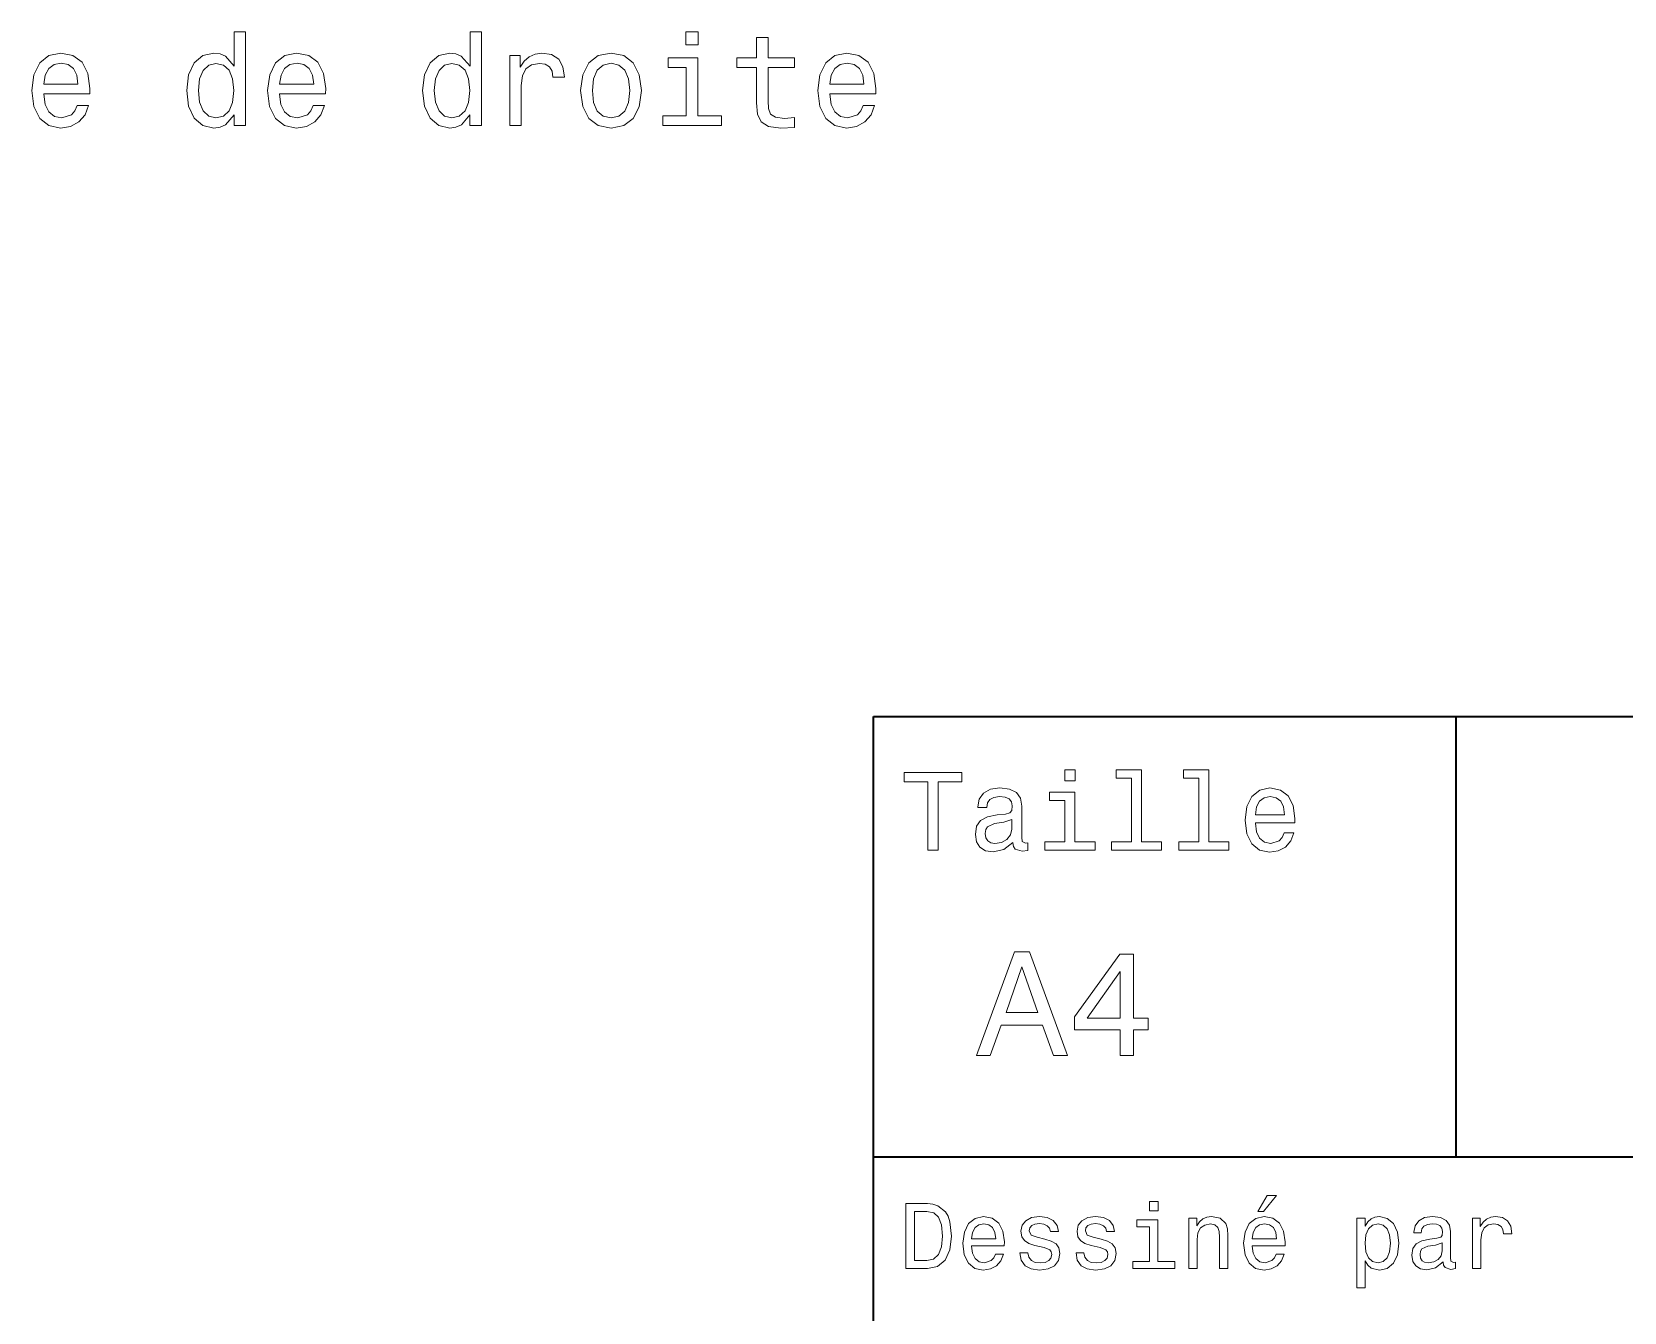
# Model space of a CAD drawing. Extents: x 0 to 297, y 0 to 210.
# Drawn here: x 64.5 to 126, y 47 to 96.4 of the extents above; entities that cross this region are included whole.
import ezdxf

# ---------------------------------------------------------------- set-up
doc = ezdxf.new("R2010")
doc.units = 0

msp = doc.modelspace()

# ---------------------------------------------------------------- linework, layer by layer
at = {"color": 7, "lineweight": 35}
for p, q in [((97, 10), (97, 70)), ((97, 70), (287, 70)), ((97, 53), (162, 53))]:
    msp.add_line(p, q, dxfattribs=at)
at = {"color": 7, "lineweight": 35, "ltscale": 0.425}
msp.add_line((119.5, 53), (119.5, 70), dxfattribs=at)
at = {"color": 7, "lineweight": 13}
for points in [[(72.30246, 93.22731), (72.30246, 92.808723), (72.746262, 92.808723), (72.746262, 96.429764), (72.307503, 96.429764), (72.307503, 95.103394), (71.969604, 95.486679), (71.762833, 95.577454), (71.525803, 95.612755), (71.09713, 95.511894), (70.764275, 95.229469), (70.547417, 94.775581), (70.471771, 94.165352), (70.547417, 93.555122), (70.764275, 93.096184), (71.09713, 92.808723), (71.525803, 92.712906), (71.762833, 92.748207), (71.974648, 92.838982)], [(81.41053, 93.22731), (81.41053, 92.808723), (81.854332, 92.808723), (81.854332, 96.429764), (81.415573, 96.429764), (81.415573, 95.103394), (81.077675, 95.486679), (80.870903, 95.577454), (80.633873, 95.612755), (80.2052, 95.511894), (79.872345, 95.229469), (79.655487, 94.775581), (79.579834, 94.165352), (79.655487, 93.555122), (79.872345, 93.096184), (80.2052, 92.808723), (80.633873, 92.712906), (80.870903, 92.748207), (81.082718, 92.838982)], [(90.226089, 96.429764), (89.757065, 96.429764), (89.757065, 95.925438), (90.226089, 95.925438)], [(92.485458, 95.04792), (92.485458, 93.691292), (92.515717, 93.252525), (92.656921, 92.949936), (92.939346, 92.773422), (93.418457, 92.712906), (93.942947, 92.738121), (93.942947, 93.121407), (93.559662, 93.091141), (93.211678, 93.131493), (93.025085, 93.257568), (92.944389, 93.469383), (92.92926, 93.766937), (92.92926, 95.04792), (93.942947, 95.04792), (93.942947, 95.426155), (92.92926, 95.426155), (92.92926, 96.217949), (92.485458, 96.217949), (92.485458, 95.426155), (91.718887, 95.426155), (91.718887, 95.04792)], [(64.954475, 94.034225), (66.729691, 94.034225), (66.734734, 94.240997), (66.654045, 94.820969), (66.432144, 95.254692), (66.079117, 95.516937), (65.6101, 95.612755), (65.151161, 95.511894), (64.798134, 95.229469), (64.57119, 94.770538), (64.490501, 94.165352), (64.566147, 93.545036), (64.793091, 93.091141), (65.141075, 92.808723), (65.594971, 92.712906), (65.988342, 92.778465), (66.311104, 92.949936), (66.548134, 93.222267), (66.684303, 93.585381), (66.245544, 93.585381), (66.154762, 93.383652), (66.023643, 93.232353), (65.650444, 93.11132), (65.362976, 93.166794), (65.146118, 93.343307), (65.004906, 93.630768), (64.954475, 94.019096)], [(74.062546, 94.034225), (75.837761, 94.034225), (75.842804, 94.240997), (75.762115, 94.820969), (75.540215, 95.254692), (75.187187, 95.516937), (74.71817, 95.612755), (74.259232, 95.511894), (73.906204, 95.229469), (73.67926, 94.770538), (73.598572, 94.165352), (73.674217, 93.545036), (73.901161, 93.091141), (74.249146, 92.808723), (74.703033, 92.712906), (75.096405, 92.778465), (75.419174, 92.949936), (75.656204, 93.222267), (75.792374, 93.585381), (75.353615, 93.585381), (75.262833, 93.383652), (75.131714, 93.232353), (74.758514, 93.11132), (74.471046, 93.166794), (74.254189, 93.343307), (74.112976, 93.630768), (74.062546, 94.019096)], [(82.948715, 92.808723), (83.392517, 92.808723), (83.392517, 94.356995), (83.437904, 94.730194), (83.574074, 94.997482), (83.795975, 95.158867), (84.093529, 95.21434), (84.31543, 95.179039), (84.481857, 95.078178), (84.582718, 94.906708), (84.618027, 94.674721), (85.066872, 94.674721), (85.006348, 95.083221), (84.83992, 95.375725), (84.562546, 95.552238), (84.184303, 95.612755), (83.927101, 95.572411), (83.7052, 95.47155), (83.508514, 95.300079), (83.352173, 95.068092), (83.352173, 95.516937), (82.948715, 95.516937)], [(85.687187, 94.160309), (85.767876, 93.545036), (85.999863, 93.091141), (86.368019, 92.808723), (86.862259, 92.712906), (87.351448, 92.808723), (87.719604, 93.086098), (87.951599, 93.539993), (88.037331, 94.160309), (87.951599, 94.775581), (87.719604, 95.234512), (87.351448, 95.511894), (86.862259, 95.612755), (86.368019, 95.511894), (85.999863, 95.229469), (85.767876, 94.775581)], [(90.21096, 93.181923), (90.21096, 95.426155), (89.07119, 95.426155), (89.07119, 95.04792), (89.767159, 95.04792), (89.767159, 93.181923), (88.859375, 93.181923), (88.859375, 92.808723), (91.12883, 92.808723), (91.12883, 93.181923)], [(95.314705, 94.034225), (97.08992, 94.034225), (97.094963, 94.240997), (97.014267, 94.820969), (96.792374, 95.254692), (96.439346, 95.516937), (95.970322, 95.612755), (95.511391, 95.511894), (95.158363, 95.229469), (94.931419, 94.770538), (94.850723, 94.165352), (94.926376, 93.545036), (95.15332, 93.091141), (95.501305, 92.808723), (95.955193, 92.712906), (96.348572, 92.778465), (96.671333, 92.949936), (96.908363, 93.222267), (97.044533, 93.585381), (96.605774, 93.585381), (96.514992, 93.383652), (96.383865, 93.232353), (96.010666, 93.11132), (95.723206, 93.166794), (95.506348, 93.343307), (95.365135, 93.630768), (95.314705, 94.019096)], [(64.954475, 94.407425), (65.009949, 94.755409), (65.146118, 95.012611), (65.35289, 95.168953), (65.625229, 95.224426), (65.892517, 95.168953), (66.099289, 95.012611), (66.225372, 94.755409), (66.27076, 94.407425)], [(71.601448, 95.21434), (71.893959, 95.143738), (72.11586, 94.947052), (72.246986, 94.61924), (72.297417, 94.165352), (72.246986, 93.706421), (72.11586, 93.378609), (71.893959, 93.17688), (71.601448, 93.11132), (71.324074, 93.17688), (71.112259, 93.378609), (70.971046, 93.711464), (70.925659, 94.165352), (70.971046, 94.614197), (71.112259, 94.942009), (71.324074, 95.143738)], [(74.062546, 94.407425), (74.118019, 94.755409), (74.254189, 95.012611), (74.46096, 95.168953), (74.733292, 95.224426), (75.000587, 95.168953), (75.207359, 95.012611), (75.333435, 94.755409), (75.37883, 94.407425)], [(80.709518, 95.21434), (81.002029, 95.143738), (81.22393, 94.947052), (81.355057, 94.61924), (81.405487, 94.165352), (81.355057, 93.706421), (81.22393, 93.378609), (81.002029, 93.17688), (80.709518, 93.11132), (80.432144, 93.17688), (80.220329, 93.378609), (80.079117, 93.711464), (80.03373, 94.165352), (80.079117, 94.614197), (80.220329, 94.942009), (80.432144, 95.143738)], [(86.141075, 94.165352), (86.186462, 94.61924), (86.327675, 94.947052), (86.554619, 95.148781), (86.862259, 95.219383), (87.164848, 95.148781), (87.3918, 94.952095), (87.533005, 94.61924), (87.583435, 94.165352), (87.533005, 93.706421), (87.3918, 93.373566), (87.164848, 93.171837), (86.862259, 93.106277), (86.554619, 93.171837), (86.327675, 93.373566), (86.186462, 93.706421)], [(95.314705, 94.407425), (95.370178, 94.755409), (95.506348, 95.012611), (95.71312, 95.168953), (95.985458, 95.224426), (96.252747, 95.168953), (96.459518, 95.012611), (96.585602, 94.755409), (96.630981, 94.407425)], [(99.102303, 64.837173), (99.5, 64.837173), (99.5, 67.47406), (100.407784, 67.47406), (100.407784, 67.837173), (98.190201, 67.837173), (98.190201, 67.47406), (99.102303, 67.47406)], [(104.786743, 67.940918), (104.384727, 67.940918), (104.384727, 67.508644), (104.786743, 67.508644)], [(106.969742, 67.621033), (106.969742, 65.157059), (106.187317, 65.157059), (106.187317, 64.837173), (108.128242, 64.837173), (108.128242, 65.157059), (107.350143, 65.157059), (107.350143, 67.940918), (106.373199, 67.940918), (106.373199, 67.621033)], [(109.572044, 67.621033), (109.572044, 65.157059), (108.789627, 65.157059), (108.789627, 64.837173), (110.730545, 64.837173), (110.730545, 65.157059), (109.952454, 65.157059), (109.952454, 67.940918), (108.975502, 67.940918), (108.975502, 67.621033)], [(102.387611, 65.139771), (102.387611, 65.126801), (102.409225, 64.979828), (102.47406, 64.876076), (102.746399, 64.793945), (102.958214, 64.828529), (102.958214, 65.122475), (102.867432, 65.109505), (102.746399, 65.165703), (102.724785, 65.338615), (102.724785, 66.540344), (102.672913, 66.84726), (102.521614, 67.0634), (102.257927, 67.193085), (101.886169, 67.240631), (101.523056, 67.188759), (101.255043, 67.041786), (101.086456, 66.812675), (101.030258, 66.510086), (101.030258, 66.484146), (101.371758, 66.484146), (101.402016, 66.665703), (101.497116, 66.795387), (101.65274, 66.873199), (101.873199, 66.903458), (102.085014, 66.881844), (102.236313, 66.817001), (102.327087, 66.704605), (102.357346, 66.548988), (102.340057, 66.367432), (102.270897, 66.276657), (102.097984, 66.233429), (101.773773, 66.198845), (101.402016, 66.121033), (101.138329, 65.982704), (100.982712, 65.766571), (100.935158, 65.446686), (100.978386, 65.161385), (101.112389, 64.949562), (101.328529, 64.815559), (101.626801, 64.768013), (102.028816, 64.858788)], [(104.773773, 65.157059), (104.773773, 67.080688), (103.796829, 67.080688), (103.796829, 66.756485), (104.393372, 66.756485), (104.393372, 65.157059), (103.615273, 65.157059), (103.615273, 64.837173), (105.560516, 64.837173), (105.560516, 65.157059)], [(111.750717, 65.887604), (113.272339, 65.887604), (113.276657, 66.064842), (113.207497, 66.561958), (113.017288, 66.933716), (112.714699, 67.158501), (112.312683, 67.240631), (111.919312, 67.154175), (111.616714, 66.912102), (111.422188, 66.51873), (111.353027, 66), (111.41787, 65.4683), (111.612396, 65.079247), (111.91066, 64.837173), (112.299713, 64.755043), (112.636887, 64.811234), (112.913544, 64.958214), (113.116714, 65.191643), (113.233429, 65.502876), (112.857346, 65.502876), (112.779541, 65.329971), (112.667145, 65.200287), (112.34726, 65.096542), (112.100868, 65.144089), (111.914986, 65.295387), (111.793945, 65.541786), (111.750717, 65.874634)], [(111.750717, 66.207489), (111.798271, 66.50576), (111.914986, 66.726219), (112.092216, 66.860229), (112.325653, 66.907776), (112.554756, 66.860229), (112.731987, 66.726219), (112.840057, 66.50576), (112.878967, 66.207489)], [(102.344383, 65.649857), (102.292511, 65.425072), (102.154182, 65.252159), (101.946686, 65.139771), (101.691643, 65.100861), (101.527374, 65.122475), (101.41066, 65.191643), (101.337173, 65.312675), (101.315559, 65.481262), (101.332855, 65.632561), (101.402016, 65.740631), (101.678673, 65.861671), (102.028816, 65.913544), (102.344383, 66.017288)], [(100.982712, 56.9049), (101.51297, 56.9049), (101.933716, 58.080692), (103.530258, 58.080692), (103.951012, 56.9049), (104.492798, 56.9049), (103.028816, 60.910664), (102.440926, 60.910664)], [(102.118156, 58.570606), (102.734871, 60.334293), (103.351585, 58.570606)], [(106.521614, 56.9049), (107.040344, 56.9049), (107.040344, 57.896255), (107.610954, 57.896255), (107.610954, 58.357349), (107.040344, 58.357349), (107.040344, 60.818443), (106.515854, 60.818443), (104.763687, 58.403458), (104.763687, 57.896255), (106.521614, 57.896255)], [(105.247841, 58.357349), (106.521614, 60.149857), (106.521614, 58.357349)], [(99.080688, 51.190563), (98.248558, 51.190563), (98.248558, 48.690563), (99.080688, 48.690563), (99.473343, 48.769814), (99.765129, 49.011169), (99.945244, 49.40382), (100.010086, 49.940563), (99.952446, 50.488113), (99.880402, 50.70425), (99.779541, 50.877163), (99.487755, 51.111313), (99.296829, 51.168949)], [(107.992798, 51.27702), (107.657784, 51.27702), (107.657784, 50.916786), (107.992798, 50.916786)], [(111.84726, 50.88797), (112.059799, 50.88797), (112.560516, 51.500362), (112.207489, 51.500362)], [(99.055473, 50.891571), (99.329254, 50.837536), (99.516571, 50.671829), (99.628242, 50.376442), (99.664268, 49.940563), (99.624641, 49.519093), (99.51297, 49.223705), (99.322044, 49.047192), (99.055473, 48.989555), (98.583572, 48.989555), (98.583572, 50.891571)], [(100.784584, 49.565922), (102.052597, 49.565922), (102.056198, 49.713619), (101.998558, 50.127884), (101.840057, 50.437683), (101.587898, 50.625), (101.252884, 50.693443), (100.925072, 50.621399), (100.672913, 50.41967), (100.510803, 50.091862), (100.453171, 49.659584), (100.507202, 49.216499), (100.669312, 48.892292), (100.91787, 48.690563), (101.242073, 48.62212), (101.523056, 48.668949), (101.753601, 48.791428), (101.922913, 48.98595), (102.020172, 49.245319), (101.706772, 49.245319), (101.64193, 49.101227), (101.548271, 48.993156), (101.2817, 48.9067), (101.07637, 48.946327), (100.921471, 49.072407), (100.820602, 49.27774), (100.784584, 49.555115)], [(103.623199, 49.818085), (103.317001, 49.890129), (103.090057, 49.972984), (103.014412, 50.142292), (103.036026, 50.261169), (103.111671, 50.347622), (103.234146, 50.401657), (103.41066, 50.423271), (103.579971, 50.401657), (103.713257, 50.336815), (103.799713, 50.239555), (103.835732, 50.109871), (104.145531, 50.109871), (104.145531, 50.117077), (104.091499, 50.351227), (103.943802, 50.534943), (103.713257, 50.650219), (103.41066, 50.693443), (103.104469, 50.650219), (102.881126, 50.531342), (102.740631, 50.354828), (102.697403, 50.131485), (102.729828, 49.915348), (102.830688, 49.76405), (102.996399, 49.655983), (103.237755, 49.580334), (103.590775, 49.493877), (103.806915, 49.40382), (103.864555, 49.331772), (103.886169, 49.223705), (103.853745, 49.09042), (103.767288, 48.989555), (103.626801, 48.924713), (103.439484, 48.903099), (103.241356, 48.924713), (103.09726, 49.000362), (103, 49.122841), (102.960373, 49.292149), (102.654175, 49.292149), (102.704613, 49.003963), (102.852303, 48.795029), (103.086456, 48.668949), (103.41066, 48.62212), (103.749283, 48.668949), (103.997841, 48.795029), (104.149139, 48.996758), (104.203171, 49.259727), (104.163544, 49.486671), (104.051872, 49.641571), (103.868156, 49.742435)], [(105.791786, 49.818085), (105.485588, 49.890129), (105.258644, 49.972984), (105.182999, 50.142292), (105.204613, 50.261169), (105.280258, 50.347622), (105.40274, 50.401657), (105.579254, 50.423271), (105.748558, 50.401657), (105.881844, 50.336815), (105.9683, 50.239555), (106.004326, 50.109871), (106.314117, 50.109871), (106.314117, 50.117077), (106.260086, 50.351227), (106.112396, 50.534943), (105.881844, 50.650219), (105.579254, 50.693443), (105.273056, 50.650219), (105.049713, 50.531342), (104.909225, 50.354828), (104.865997, 50.131485), (104.898415, 49.915348), (104.999283, 49.76405), (105.164986, 49.655983), (105.406342, 49.580334), (105.759369, 49.493877), (105.975502, 49.40382), (106.033142, 49.331772), (106.054756, 49.223705), (106.022339, 49.09042), (105.935883, 48.989555), (105.795387, 48.924713), (105.60807, 48.903099), (105.409943, 48.924713), (105.265854, 49.000362), (105.168587, 49.122841), (105.12896, 49.292149), (104.822769, 49.292149), (104.873199, 49.003963), (105.020897, 48.795029), (105.255043, 48.668949), (105.579254, 48.62212), (105.91787, 48.668949), (106.166428, 48.795029), (106.317726, 48.996758), (106.371758, 49.259727), (106.33213, 49.486671), (106.220459, 49.641571), (106.036743, 49.742435)], [(107.981987, 48.957134), (107.981987, 50.560158), (107.16787, 50.560158), (107.16787, 50.289986), (107.664986, 50.289986), (107.664986, 48.957134), (107.016571, 48.957134), (107.016571, 48.690563), (108.637611, 48.690563), (108.637611, 48.957134)], [(109.181557, 48.690563), (109.498558, 48.690563), (109.498558, 49.807278), (109.530983, 50.063042), (109.635445, 50.250362), (109.797546, 50.365635), (110.013687, 50.408863), (110.1866, 50.372841), (110.29467, 50.275578), (110.348701, 50.113472), (110.366714, 49.897335), (110.366714, 48.690563), (110.683716, 48.690563), (110.683716, 49.962177), (110.669312, 50.217941), (110.604469, 50.430477), (110.39193, 50.625), (110.060516, 50.693443), (109.876801, 50.668228), (109.721901, 50.599785), (109.588615, 50.484512), (109.484146, 50.329613), (109.484146, 50.625), (109.181557, 50.625)], [(111.627518, 49.565922), (112.895531, 49.565922), (112.899132, 49.713619), (112.841499, 50.127884), (112.682999, 50.437683), (112.430832, 50.625), (112.095825, 50.693443), (111.768013, 50.621399), (111.515854, 50.41967), (111.353745, 50.091862), (111.296112, 49.659584), (111.350143, 49.216499), (111.512245, 48.892292), (111.760803, 48.690563), (112.085014, 48.62212), (112.365997, 48.668949), (112.596542, 48.791428), (112.765854, 48.98595), (112.863113, 49.245319), (112.549713, 49.245319), (112.484871, 49.101227), (112.391212, 48.993156), (112.124641, 48.9067), (111.919312, 48.946327), (111.764412, 49.072407), (111.663544, 49.27774), (111.627518, 49.555115)], [(115.986313, 50.326012), (115.986313, 50.625), (115.669312, 50.625), (115.669312, 47.941284), (115.986313, 47.941284), (115.986313, 48.98595), (116.097984, 48.816643), (116.22406, 48.704971), (116.541069, 48.62212), (116.843658, 48.690563), (117.081413, 48.895893), (117.236313, 49.2201), (117.293945, 49.659584), (117.236313, 50.095463), (117.081413, 50.41967), (116.843658, 50.621399), (116.541069, 50.693443), (116.368156, 50.671829), (116.220459, 50.603386), (116.094383, 50.488113)], [(119.005043, 48.942726), (119.005043, 48.931919), (119.023056, 48.809441), (119.077087, 48.722984), (119.304031, 48.654541), (119.480545, 48.683357), (119.480545, 48.928314), (119.4049, 48.917507), (119.304031, 48.96434), (119.286026, 49.108429), (119.286026, 50.109871), (119.242798, 50.365635), (119.116714, 50.54575), (118.896973, 50.65382), (118.587173, 50.693443), (118.284584, 50.650219), (118.061241, 50.52774), (117.920746, 50.336815), (117.873917, 50.084656), (117.873917, 50.063042), (118.158501, 50.063042), (118.183716, 50.21434), (118.26297, 50.322407), (118.392654, 50.387249), (118.57637, 50.412464), (118.752884, 50.394455), (118.878967, 50.34042), (118.954613, 50.246758), (118.979828, 50.117077), (118.965416, 49.965778), (118.907784, 49.890129), (118.763687, 49.854107), (118.493515, 49.825291), (118.183716, 49.760448), (117.963974, 49.645176), (117.834297, 49.465057), (117.79467, 49.19849), (117.830688, 48.960735), (117.942368, 48.784222), (118.122482, 48.67255), (118.37104, 48.632927), (118.706055, 48.708576)], [(120.143372, 48.690563), (120.460373, 48.690563), (120.460373, 49.796471), (120.492798, 50.063042), (120.590057, 50.253963), (120.748558, 50.369236), (120.961098, 50.408863), (121.119598, 50.383648), (121.238472, 50.3116), (121.310516, 50.189121), (121.335739, 50.023415), (121.656342, 50.023415), (121.613113, 50.315205), (121.49424, 50.524136), (121.296112, 50.650219), (121.02594, 50.693443), (120.842224, 50.664627), (120.683716, 50.592579), (120.543228, 50.4701), (120.431557, 50.304398), (120.431557, 50.625), (120.143372, 50.625)], [(100.784584, 49.832493), (100.824211, 50.081055), (100.921471, 50.264771), (101.069168, 50.376442), (101.263687, 50.416069), (101.454613, 50.376442), (101.602303, 50.264771), (101.69236, 50.081055), (101.724785, 49.832493)], [(111.627518, 49.832493), (111.667145, 50.081055), (111.764412, 50.264771), (111.912102, 50.376442), (112.106628, 50.416069), (112.297546, 50.376442), (112.445244, 50.264771), (112.535301, 50.081055), (112.567726, 49.832493)], [(116.48703, 48.9067), (116.274498, 48.953533), (116.119598, 49.097622), (116.022339, 49.331772), (115.989914, 49.659584), (116.022339, 49.983791), (116.119598, 50.217941), (116.274498, 50.358429), (116.48703, 50.408863), (116.681557, 50.358429), (116.836456, 50.21434), (116.933716, 49.98019), (116.969742, 49.659584), (116.933716, 49.335377), (116.836456, 49.097622), (116.681557, 48.953533)], [(118.969025, 49.367798), (118.925797, 49.180477), (118.810516, 49.036385), (118.637611, 48.942726), (118.425072, 48.910305), (118.288185, 48.928314), (118.190926, 48.98595), (118.129684, 49.086815), (118.111671, 49.227306), (118.126083, 49.353386), (118.183716, 49.443443), (118.414268, 49.544312), (118.706055, 49.587536), (118.969025, 49.673992)]]:
    msp.add_lwpolyline(points, close=True, dxfattribs=at)

doc.saveas('drawing.dxf')
